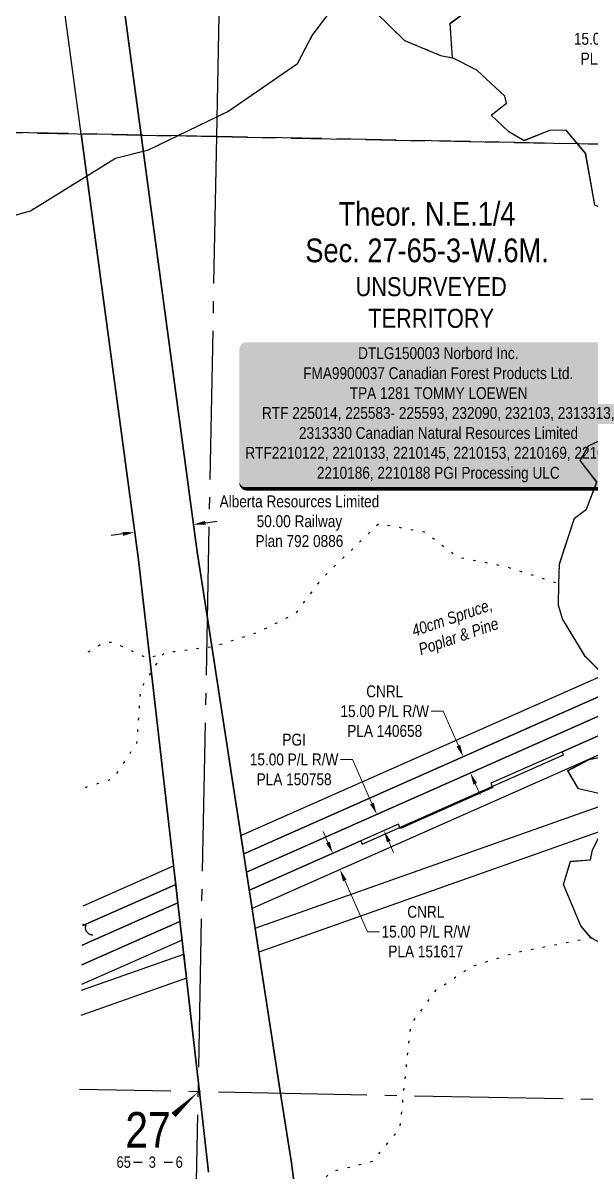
# Model space of a CAD drawing. Extents: x 405326 to 424052, y 6044755 to 6062236.
# Drawn here: x 411770 to 412248, y 6057119 to 6058086 of the extents above; entities that cross this region are included whole.
import ezdxf
from ezdxf.enums import TextEntityAlignment as Align

# ---------------------------------------------------------------- set-up
doc = ezdxf.new("R2010")
doc.units = 0
doc.header["$LTSCALE"] = 5
for name, pattern in [('0', [1, 1, 0]), ('foc-QUARTERLINE', [33, 25, -3, 2, -3]), ('foc-UNSURVEYED', [12.5, 10, -2.5]), ('foc-WHEELTRACKS', [2, 0.4, -1.6])]:
    doc.linetypes.add(name, pattern=pattern)
for name, color, linetype in [('10', 1, 'Continuous'), ('9', 3, 'Continuous'), ('AS-SURFACE IMPACT', 7, 'Continuous'), ('C-RW', 13, 'Continuous'), ('C-SYMBOL', 7, 'Continuous'), ('F-RW', 190, 'Continuous'), ('L-SECLBL', 7, 'Continuous'), ('L-SECQ', 8, 'foc-QUARTERLINE'), ('L-TITLEDB', 4, 'Continuous'), ('L-TITLEDB-T', 4, 'Continuous'), ('L-UNS-T', 3, 'Continuous'), ('L-USEC', 7, 'foc-UNSURVEYED'), ('T-BUSH', 110, '0'), ('T-BUSH-T', 110, 'Continuous'), ('T-CREEK', 160, 'Continuous'), ('T-WATER-P3', 160, 'foc-WHEELTRACKS')]:
    doc.layers.add(name, color=color, linetype=linetype)
doc.layers.add('F-RW-T', color=190, linetype='Continuous', lineweight=9)
doc.styles.add('175L', font='ARIALN.TTF', dxfattribs={"height": 20})
doc.styles.add('80', font='ARIALN.TTF', dxfattribs={"height": 10})
doc.styles.add('80CG', font='ARIALN.TTF', dxfattribs={"height": 10})
doc.styles.add('80L', font='ARIALN.TTF', dxfattribs={"height": 10})
doc.styles.add('80LS', font='ARIALNI.TTF', dxfattribs={"height": 10})
doc.styles.add('foc-LtypeFont', font='ARIALN.TTF', dxfattribs={"height": 7.35})
doc.styles.add('SIMPLEX', font='ARIALN.TTF')
doc.linetypes.add('foc-TOPO-flowdirection-NOLINE', pattern='A,0,[">",foc-LtypeFont,S=0.3,R=0,X=0,Y=-0.945],-20,[">",foc-LtypeFont,S=0.3,R=0,X=0,Y=-0.945],0', length=20)
doc.dimstyles.new('Compass 5 000', dxfattribs={"dimscale": 5, "dimtxt": 9, "dimasz": 2, "dimexe": 0.2, "dimexo": 0.0625, "dimgap": 0.5, "dimtad": 0, "dimtih": 1, "dimtoh": 1, "dimzin": 0, "dimdsep": 46, "dimtxsty": '80CG', "dimcen": 0.1, "dimse1": 1, "dimse2": 1, "dimclrd": 256, "dimclrt": 256, "dimaunit": 1, "dimadec": 4, "dimazin": 0, "dimtfac": 0.06, "dimtofl": 0, "dimtmove": 0, "dimatfit": 1, "dimfxl": 0.2, "dimtolj": 1, "dimtzin": 0, "dimlwd": -1, "dimarcsym": 0})

# ---------------------------------------------------------------- blocks, each defined once
blk = doc.blocks.new('L-SECLBL')
at = {"layer": '9', "color": 7}
for p, q in [((-5.08, -27.83), (-12.29, -27.83)), ((20.7, -27.83), (13.5, -27.83))]:
    blk.add_line(p, q, dxfattribs=at)
at = {"layer": '10', "color": 2, "style": 'SIMPLEX'}
blk.add_attdef('SEC', text='', height=30, dxfattribs=at).set_placement((0, 0), align=Align.MIDDLE)
at = {"layer": '10', "color": 5, "style": '80L'}
blk.add_attdef('TWP', text='', height=9.5, dxfattribs=at).set_placement((-14.43, -27.37), align=Align.MIDDLE_RIGHT)
blk.add_attdef('RGE', text='', height=9.5, dxfattribs=at).set_placement((3.62, -27.37), align=Align.MIDDLE_CENTER)
blk.add_attdef('MER', text='', height=9.5, dxfattribs=at).set_placement((23.17, -27.37), align=Align.MIDDLE_LEFT)
blk = doc.blocks.new('*D820')
at = {"layer": 'L-TITLEDB-T', "transparency": 16777216}
for p, q in [((411923.83, 6057665.3), (411933.74, 6057666.63)), ((411854.47, 6057655.98), (411844.56, 6057654.65))]:
    blk.add_line(p, q, dxfattribs=at)
for points in [[(411854.25, 6057657.64), (411854.69, 6057654.33), (411864.38, 6057657.32)], [(411923.61, 6057666.95), (411924.06, 6057663.64), (411913.92, 6057663.97)]]:
    blk.add_solid(points, dxfattribs=at)
at = {"layer": 'L-TITLEDB-T', "transparency": 16777216, "insert": (412003, 6057666.63), "char_height": 10, "attachment_point": 5, "style": '80CG'}
blk.add_mtext('\\A1;Alberta Resources Limited\\P50.00 Railway \\PPlan 792 0886', dxfattribs=at)
blk = doc.blocks.new('*D821')
at = {"layer": 'L-TITLEDB-T', "transparency": 16777216}
for p, q in [((411864.39, 6058108.06), (411874.3, 6058109.39)), ((411795.03, 6058098.75), (411785.12, 6058097.42))]:
    blk.add_line(p, q, dxfattribs=at)
for points in [[(411864.17, 6058109.71), (411864.61, 6058106.41), (411854.48, 6058106.73)], [(411794.81, 6058100.4), (411795.25, 6058097.1), (411804.94, 6058100.08)]]:
    blk.add_solid(points, dxfattribs=at)
at = {"layer": 'L-TITLEDB-T', "transparency": 16777216, "insert": (411715.86, 6058097.42), "char_height": 10, "attachment_point": 5, "style": '80CG'}
blk.add_mtext('\\A1;Alberta Resources Limited\\P50.00 Railway \\PPlan 792 0886', dxfattribs=at)
blk = doc.blocks.new('*U823')
h = blk.add_hatch(color=255)
edge = h.paths.add_edge_path()
edge.add_line((-161.5, -62.5), (161.5, -62.5))
edge.add_arc((161.5, -56.5), 6, 270, 360)
edge.add_line((167.5, -56.5), (167.5, 55))
edge.add_arc((161.5, 55), 6, 0, 90)
edge.add_line((161.5, 61), (-161.5, 61))
edge.add_arc((-161.5, 55), 6, 90, 180)
edge.add_line((-167.5, 55), (-167.5, -56.5))
edge.add_arc((-161.5, -56.5), 6, 180, 270)
at = {"color": 44, "flags": 128}
blk.add_lwpolyline([(-161.5, -62.5, 3, 3, 0), (161.5, -62.5, 3, 3, 0.414214), (167.5, -56.5, 3, 3, 0), (167.5, 55, 3, 0, 0.414214), (161.5, 61, 0, 0, 0), (-161.5, 61, 0, 0, 0.414214), (-167.5, 55, 0, 0, 0), (-167.5, -56.5, 0, 3, 0.414214)], format="xyseb", close=True, dxfattribs=at)
at = {"color": 44, "style": '80'}
blk.add_attdef('ENTER_TEXT_001', (-35.99, -5), '', height=10, dxfattribs=at)
blk = doc.blocks.new('*D829')
at = {"layer": 'F-RW-T', "transparency": 16777216}
for p, q in [((412311.32, 6057456.9), (412307.99, 6057466.33)), ((412324.66, 6057419.2), (412331.92, 6057398.68)), ((412331.92, 6057398.68), (412341.92, 6057398.68))]:
    blk.add_line(p, q, dxfattribs=at)
for points in [[(412312.89, 6057457.46), (412309.75, 6057456.35), (412314.66, 6057447.48)], [(412326.23, 6057419.76), (412323.09, 6057418.65), (412321.32, 6057428.63)]]:
    blk.add_solid(points, dxfattribs=at)
at = {"layer": 'F-RW-T', "transparency": 16777216, "insert": (412381.46, 6057398.68), "char_height": 10, "attachment_point": 5, "style": '80CG'}
blk.add_mtext('\\A1;PGI\\P20.00 P/L R/W\\PPLA 220626', dxfattribs=at)
blk = doc.blocks.new('*D830')
at = {"layer": 'F-RW-T', "transparency": 16777216}
for p, q in [((412026.99, 6057396.23), (412022.94, 6057405.38)), ((412041.16, 6057364.24), (412060.28, 6057321.09)), ((412060.28, 6057321.09), (412070.28, 6057321.09))]:
    blk.add_line(p, q, dxfattribs=at)
for points in [[(412028.51, 6057396.91), (412025.46, 6057395.56), (412031.04, 6057387.09)], [(412042.69, 6057364.91), (412039.64, 6057363.56), (412037.11, 6057373.38)]]:
    blk.add_solid(points, dxfattribs=at)
at = {"layer": 'F-RW-T', "transparency": 16777216, "insert": (412109.37, 6057321.09), "char_height": 10, "attachment_point": 5, "style": '80CG'}
blk.add_mtext('\\A1;CNRL\\P15.00 P/L R/W\\PPLA 151617', dxfattribs=at)
blk = doc.blocks.new('*D831')
at = {"layer": 'F-RW-T', "transparency": 16777216}
for p, q in [((412047.61, 6057466.07), (412037.61, 6057466.07)), ((412064.01, 6057429.03), (412047.61, 6057466.07)), ((412078.18, 6057397.04), (412082.23, 6057387.9))]:
    blk.add_line(p, q, dxfattribs=at)
for points in [[(412065.54, 6057429.71), (412062.49, 6057428.36), (412068.06, 6057419.89)], [(412079.71, 6057397.72), (412076.66, 6057396.37), (412074.13, 6057406.19)]]:
    blk.add_solid(points, dxfattribs=at)
at = {"layer": 'F-RW-T', "transparency": 16777216, "insert": (411998.52, 6057466.07), "char_height": 10, "attachment_point": 5, "style": '80CG'}
blk.add_mtext('\\A1;PGI\\P15.00 P/L R/W\\PPLA 150758', dxfattribs=at)
blk = doc.blocks.new('*D832')
at = {"layer": 'F-RW-T', "transparency": 16777216}
for p, q in [((412123.87, 6057506.74), (412113.87, 6057506.74)), ((412136.74, 6057477.67), (412123.87, 6057506.74)), ((412150.92, 6057445.65), (412154.97, 6057436.51))]:
    blk.add_line(p, q, dxfattribs=at)
for points in [[(412138.27, 6057478.35), (412135.22, 6057477), (412140.79, 6057468.53)], [(412152.45, 6057446.33), (412149.4, 6057444.98), (412146.87, 6057454.8)]]:
    blk.add_solid(points, dxfattribs=at)
at = {"layer": 'F-RW-T', "transparency": 16777216, "insert": (412074.78, 6057506.74), "char_height": 10, "attachment_point": 5, "style": '80CG'}
blk.add_mtext('\\A1;CNRL\\P15.00 P/L R/W\\PPLA 140658', dxfattribs=at)

msp = doc.modelspace()

# ---------------------------------------------------------------- linework, layer by layer
at = {"layer": 'C-RW'}
for points in [[(412466.674, 6057612.863), (411958.084, 6057387.616), (411958.084, 6057387.616), (411956.092, 6057386.725), (411953.723, 6057402.111), (412465.22, 6057628.621)], [(411820.924, 6057342.836), (411897.151, 6057376.565), (411898.942, 6057360.946), (411820.602, 6057326.286)]]:
    msp.add_lwpolyline(points, dxfattribs=at)
at = {"layer": 'F-RW'}
for points in [[(412469.249, 6057597.602), (411958.46, 6057371.338), (411956.092, 6057386.725), (411958.085, 6057387.609), (412466.674, 6057612.863)], [(412471.812, 6057582.408), (412224.07, 6057472.623), (412164.083, 6057446.043), (412165.277, 6057443.349), (412165.703, 6057442.387), (412088.021, 6057407.969), (412087.591, 6057408.938), (412086.401, 6057411.625), (412054.574, 6057397.52), (411960.869, 6057356), (411958.46, 6057371.338), (412469.249, 6057597.602)], [(412474.387, 6057567.144), (411963.232, 6057340.643), (411960.869, 6057356), (412054.575, 6057397.519), (412055.763, 6057394.84), (412225.268, 6057469.923), (412224.07, 6057472.623), (412471.812, 6057582.408)], [(412489.073, 6057487.981), (411968.894, 6057303.939), (411965.787, 6057324.044), (412485.203, 6057507.818)], [(411820.602, 6057326.286), (411898.942, 6057360.946), (411900.736, 6057345.301), (411820.279, 6057309.694)], [(411820.279, 6057309.693), (411900.736, 6057345.301), (411902.411, 6057329.64), (411819.957, 6057293.148)], [(411819.957, 6057293.149), (411902.411, 6057329.64), (411904.201, 6057314.03), (411819.636, 6057276.623)], [(411819.544, 6057271.92), (411905.675, 6057302.245), (411908.012, 6057281.869), (411819.129, 6057250.581)]]:
    msp.add_lwpolyline(points, dxfattribs=at)
at = {"layer": 'L-SECLBL', "flags": 128}
msp.add_lwpolyline([(411917.858, 6057186.353, 0, 4.998, 0), (411897.095, 6057166.804, 0, 0, 0)], format="xyseb", dxfattribs=at)
at = {"layer": 'L-SECQ'}
for p, q in [((411933.495, 6057990.515), (411948.359, 6058754.709)), ((411902.22, 6056382.191), (411933.495, 6057990.515)), ((412719.718, 6057170.48), (411817.918, 6057188.332))]:
    msp.add_line(p, q, dxfattribs=at)
at = {"layer": 'L-TITLEDB', "linetype": 'Continuous'}
for points in [[(411819.347, 6057992.775), (411770.374, 6058357.566), (411819.916, 6058364.208), (411869.915, 6057991.774), (411917.03, 6057640.816), (411925.608, 6057585.08), (411987.192, 6057184.981), (411995.949, 6057128.086), (411987.192, 6057184.981), (411925.608, 6057585.08), (411917.03, 6057640.816), (411869.915, 6057991.774), (411819.916, 6058364.208)], [(411819.347, 6057992.775), (411867.487, 6057634.174), (411917.997, 6057193.722), (411918.844, 6057186.335), (411926.591, 6057118.785), (411918.844, 6057186.335), (411917.997, 6057193.722), (411867.487, 6057634.174), (411819.347, 6057992.775), (411770.374, 6058357.566)]]:
    msp.add_lwpolyline(points, dxfattribs=at)
msp.add_lwpolyline([(411995.949, 6057128.086, 0.0292308), (412034.083, 6056931.856, -0.0292308)], format="xyb", close=True, dxfattribs=at)
at = {"layer": 'L-USEC'}
for p, q in [((411532.632, 6057998.447), (411933.495, 6057990.515)), ((411933.495, 6057990.515), (411532.632, 6057998.447)), ((411933.495, 6057990.515), (412334.355, 6057982.584)), ((412334.355, 6057982.584), (411933.495, 6057990.515))]:
    msp.add_line(p, q, dxfattribs=at)
at = {"layer": 'T-BUSH', "flags": 128}
msp.add_lwpolyline([(411829.118, 6057318.248, -0.5205671), (411823.451, 6057326.482, -0.1214975), (411820.62, 6057327.205, -0.1214975)], format="xyb", dxfattribs=at)
at = {"layer": 'T-CREEK', "linetype": 'foc-TOPO-flowdirection-NOLINE', "flags": 128}
msp.add_lwpolyline([(412494.45, 6056250.375), (412485.932, 6056270.678), (412495.934, 6056278.518), (412525.934, 6056287.206), (412509.06, 6056318.735), (412497.454, 6056356.349), (412492.204, 6056400.179), (412480.914, 6056431.919), (412483.275, 6056436.11), (412515.251, 6056452.622), (412529.099, 6056488.751), (412494.918, 6056555.981), (412475.74, 6056586.734), (412452.873, 6056607.652), (412451.843, 6056615.996), (412465.05, 6056653.401), (412481.792, 6056687.556), (412475.368, 6056704.79), (412458.722, 6056709.221), (412452.583, 6056719.222), (412447.911, 6056736.563), (412481.123, 6056771.246), (412484.28, 6056790.897), (412485.652, 6056799.438), (412476.127, 6056802.262), (412446.652, 6056795.854), (412440.937, 6056805.38), (412432.772, 6056828.422), (412455.297, 6056877.18), (412451.746, 6056922.435), (412444.192, 6056928.039), (412411.494, 6056939.27), (412401.348, 6056976.265), (412436.933, 6056991.745), (412447.464, 6056998.562), (412444.199, 6057023.43), (412439.997, 6057035.637), (412415.659, 6057046.644), (412399.417, 6057061.362), (412406.064, 6057076.278), (412398.671, 6057096.903), (412314.265, 6057102.471), (412303.23, 6057106.143), (412301.494, 6057113.773), (412334.641, 6057155.06), (412347.443, 6057159.979), (412372.357, 6057184.868), (412372.481, 6057193.684), (412354.752, 6057218.414), (412331.293, 6057238.667), (412299.094, 6057261.379), (412292.523, 6057304.854), (412258.492, 6057310.248), (412250.01, 6057315.039), (412248.268, 6057316.019), (412239.826, 6057326.019), (412225.23, 6057360.732), (412231.122, 6057380.284), (412248.075, 6057381.649), (412249.721, 6057390.016), (412263.975, 6057417.882), (412260.093, 6057436.226), (412237.947, 6057441.296), (412228.843, 6057456.683), (412246.807, 6057466.155), (412254.944, 6057467.76), (412276.19, 6057488.559), (412275.048, 6057515.633), (412269.623, 6057527.028), (412243.393, 6057552.895), (412224.357, 6057584.498), (412220.93, 6057596.053), (412221.384, 6057614.04), (412221.803, 6057630.628), (412234.597, 6057669.3), (412244.522, 6057676.706), (412253.261, 6057699.635), (412239.241, 6057717.863), (412246.311, 6057730.09), (412261.234, 6057737.158), (412285.307, 6057731.853), (412307.983, 6057740.937), (412315.035, 6057784.922), (412326.189, 6057791.606), (412369.667, 6057782.744), (412387.631, 6057797.281), (412382.022, 6057809.991), (412334.833, 6057864.452), (412285.662, 6057917.5), (412251.678, 6057932.814), (412243.912, 6057976.276), (412227.436, 6057995.954), (412213.478, 6057995.626), (412192.241, 6057987.006), (412179.344, 6057994.552), (412164.387, 6058008.602), (412177.19, 6058018.644), (412175.963, 6058024.49), (412152.39, 6058046.398), (412131.844, 6058056.707), (412129.859, 6058085.859), (412157.832, 6058106.888), (412183.687, 6058131.005), (412189.23, 6058153.756), (412182.344, 6058165.712), (412152.406, 6058186.239), (412124.815, 6058208.853), (412125.146, 6058217.038), (412147.997, 6058236.474), (412157.082, 6058249.374), (412150.103, 6058272.148), (412144.314, 6058308.37), (412145.86, 6058351.117), (412155.217, 6058392.523), (412157.581, 6058434.219), (412150.408, 6058476.693), (412147.509, 6058521.013), (412155.316, 6058560.365), (412145.718, 6058600.129), (412139.022, 6058641.563), (412123.939, 6058675.65), (412089.355, 6058735.949), (412060.226, 6058855.429), (412061.719, 6058891.519), (412061.885, 6058892.427)], dxfattribs=at)
at = {"layer": 'T-CREEK', "flags": 128}
for points in [[(412251.632, 6057932.895), (412243.866, 6057976.357), (412227.39, 6057996.035), (412213.432, 6057995.706), (412192.195, 6057987.087), (412179.298, 6057994.633), (412164.341, 6058008.683), (412177.144, 6058018.725), (412175.917, 6058024.571), (412152.344, 6058046.479), (412131.798, 6058056.788), (412129.813, 6058085.94), (412157.786, 6058106.969)], [(412269.577, 6057527.108), (412243.347, 6057552.976), (412224.311, 6057584.579), (412220.884, 6057596.134), (412221.338, 6057614.12), (412221.757, 6057630.709), (412234.551, 6057669.381), (412244.476, 6057676.787), (412253.215, 6057699.715), (412239.195, 6057717.944), (412246.265, 6057730.171), (412261.188, 6057737.239)], [(412260.047, 6057436.307), (412237.901, 6057441.377), (412228.797, 6057456.764), (412246.761, 6057466.235), (412254.898, 6057467.841)], [(412249.964, 6057315.119), (412248.222, 6057316.1), (412239.78, 6057326.1), (412225.184, 6057360.813), (412231.076, 6057380.365), (412248.029, 6057381.73), (412249.675, 6057390.097)]]:
    msp.add_lwpolyline(points, dxfattribs=at)
at = {"layer": 'T-WATER-P3', "flags": 128}
for points in [[(411601.944, 6057897.1), (411644.9, 6057910.603), (411736.863, 6057916.87), (411776.576, 6057927.98), (411848.173, 6057972.371), (411876.025, 6057979.39), (411942.723, 6058011.701), (412001.437, 6058051.978), (412013.84, 6058075.614), (412029.697, 6058096.591), (412066.606, 6058095.521), (412091.532, 6058071.518), (412121.796, 6058058.899), (412131.798, 6058056.788)], [(411822.864, 6057442.613), (411846.676, 6057450.163), (411866.265, 6057479.933), (411869.433, 6057525.614), (411888.046, 6057554.542), (411889.32, 6057555.948), (411911.346, 6057558.809), (411931.138, 6057561.38), (411968.187, 6057573.396), (412000.251, 6057589.376), (412021.999, 6057618.552), (412069.766, 6057664.732), (412108.299, 6057657.745), (412136.335, 6057636.484), (412175.474, 6057628.907), (412221.338, 6057614.12)], [(411825.082, 6057556.629), (411837.581, 6057564.416), (411845.957, 6057564.99), (411874.547, 6057551.74), (411888.046, 6057554.542)], [(411813.853, 6056979.312), (411828.875, 6056990.294), (411902.175, 6057013.941), (411933.755, 6057031.299), (411935.22, 6057079.858), (411977.176, 6057086.768), (412012.561, 6057100.693), (412029.466, 6057118.954), (412064.65, 6057127.846), (412087.665, 6057155.531), (412096.741, 6057242.989), (412118.15, 6057272.037), (412147.328, 6057291.659), (412184.442, 6057303.503), (412248.222, 6057316.1)]]:
    msp.add_lwpolyline(points, dxfattribs=at)
at = {"layer": 'T-WATER-P3', "linetype": 'foc-TOPO-flowdirection-NOLINE', "flags": 128}
msp.add_lwpolyline([(411601.944, 6057897.1), (411644.9, 6057910.603), (411736.863, 6057916.87), (411776.576, 6057927.98), (411848.173, 6057972.371), (411876.025, 6057979.39), (411942.723, 6058011.701), (412001.437, 6058051.978), (412013.84, 6058075.614), (412029.697, 6058096.591), (412066.606, 6058095.521), (412091.532, 6058071.518), (412121.796, 6058058.899), (412131.798, 6058056.788)], dxfattribs=at)

# ---------------------------------------------------------------- block references
at = {"layer": 'AS-SURFACE IMPACT', "color": 1}
ref = msp.add_blockref('*U823', (412119.794, 6057756.455), dxfattribs=dict(at, xscale=0.999551, yscale=0.999551, zscale=0.999551))
ref.add_attrib('ENTER_TEXT_001', 'DTLG150003 Norbord Inc.', (412052.386, 6057803.211), dxfattribs={"layer": '0', "color": 44, "height": 9.99551, "style": '80'})
ref.add_attrib('ENTER_TEXT_002', 'FMA9900037 Canadian Forest Products Ltd.', (412006.179, 6057786.374), dxfattribs={"layer": '0', "color": 44, "height": 9.99551, "style": '80'})
ref.add_attrib('ENTER_TEXT_003', 'TPA 1281 TOMMY LOEWEN', (412045.36, 6057769.538), dxfattribs={"layer": '0', "color": 44, "height": 9.99551, "style": '80'})
ref.add_attrib('ENTER_TEXT_004', 'RTF 225014, 225583- 225593, 232090, 232103, 2313313,', (411971.498, 6057752.838), dxfattribs={"layer": '0', "color": 44, "height": 9.99551, "style": '80'})
ref.add_attrib('ENTER_TEXT_005', '2313330 Canadian Natural Resources Limited', (412002.613, 6057736.001), dxfattribs={"layer": '0', "color": 44, "height": 9.99551, "style": '80'})
ref.add_attrib('ENTER_TEXT_006', 'RTF2210122, 2210133, 2210145, 2210153, 2210169, 2210175,', (411957.483, 6057719.301), dxfattribs={"layer": '0', "color": 44, "height": 9.99551, "style": '80'})
ref.add_attrib('ENTER_TEXT_007', '2210186, 2210188 PGI Processing ULC', (412017.695, 6057702.465), dxfattribs={"layer": '0', "color": 44, "height": 9.99551, "style": '80'})
at = {"layer": 'L-SECLBL', "color": 2}
msp.add_blockref('L-SECLBL', (411875.612, 6057154.504), dxfattribs=at).add_auto_attribs({'SEC': '27', 'TWP': '65', 'RGE': '3', 'MER': '6'})

# ---------------------------------------------------------------- texts
at = {"layer": 'C-SYMBOL', "color": 3, "style": '175L'}
for s, p in [('Theor. N.E.1/4', (412110.413, 6057909.478)), ('Sec. 27-65-3-W.6M.', (412110.413, 6057878.73))]:
    msp.add_text(s, height=19.99102, dxfattribs=at).set_placement(p, align=Align.BOTTOM_CENTER)
at = {"layer": 'F-RW-T', "insert": (412271.192, 6058072.782), "char_height": 9.99551, "attachment_point": 5, "style": '80CG'}
msp.add_mtext('\\A1;CNRL\\P15.00 P/L R/W\\PPLA 130491', dxfattribs=at)
at = {"layer": 'L-UNS-T', "color": 3, "insert": (412113.868, 6057850.722), "char_height": 15.99282, "attachment_point": 5, "style": '80L'}
msp.add_mtext_dynamic_manual_height_columns('UNSURVEYED TERRITORY', width=126.35699, gutter_width=47.479, heights=[0], dxfattribs=at)
at = {"layer": 'T-BUSH-T', "insert": (412129.782, 6057590.323), "char_height": 10, "width": 109.03107, "attachment_point": 2, "rotation": 18.851193, "style": '80LS'}
msp.add_mtext('40cm Spruce, \\PPoplar & Pine', dxfattribs=at)

# ---------------------------------------------------------------- dimensions: what is measured, and where the dimension line sits
at = {"layer": 'F-RW-T'}
for base, p1, p2, angle, text, picture, middle in [((412140.791, 6057468.53), (412123.885, 6057444.616), (412117.803, 6057458.348), 113.888577, 'CNRL\\P15.00 P/L R/W\\PPLA 140658', '*D832', (412074.783, 6057506.737)), ((412068.064, 6057419.889), (412071.812, 6057405.159), (412065.743, 6057418.861), 113.891888, 'PGI\\P15.00 P/L R/W\\PPLA 150758', '*D831', (411998.522, 6057466.068)), ((412321.324, 6057428.631), (412039.617, 6057350.166), (412046.284, 6057331.32), 289.484038, 'PGI\\P20.00 P/L R/W\\PPLA 220626', '*D829', (412381.461, 6057398.677)), ((412031.039, 6057387.091), (412042.709, 6057375.86), (412036.634, 6057389.57), 113.897127, 'CNRL\\P15.00 P/L R/W\\PPLA 151617', '*D830', (412109.367, 6057321.093))]:
    dim = msp.add_linear_dim(base=base, p1=p1, p2=p2, angle=angle, text=text, dimstyle='Compass 5 000', dxfattribs=at)
    dim.commit()
    dim.dimension.update_dxf_attribs({"geometry": picture, "text_midpoint": middle, "dimtype": 161})
at = {"layer": 'L-TITLEDB-T', "color": 3}
for p1, p2, distance, picture, middle in [((411853.854, 6058111.409), (411804.313, 6058104.759), 4.719, '*D821', (411715.863, 6058097.42)), ((411862.92, 6057668.196), (411912.462, 6057674.847), -10.978, '*D820', (412003.001, 6057666.627))]:
    dim = msp.add_aligned_dim(p1=p1, p2=p2, distance=distance, text='Alberta Resources Limited\\P50.00 Railway \\PPlan 792 0886', dimstyle='Compass 5 000', dxfattribs=at)
    dim.commit()
    dim.dimension.update_dxf_attribs({"geometry": picture, "text_midpoint": middle})

doc.saveas('drawing.dxf')
